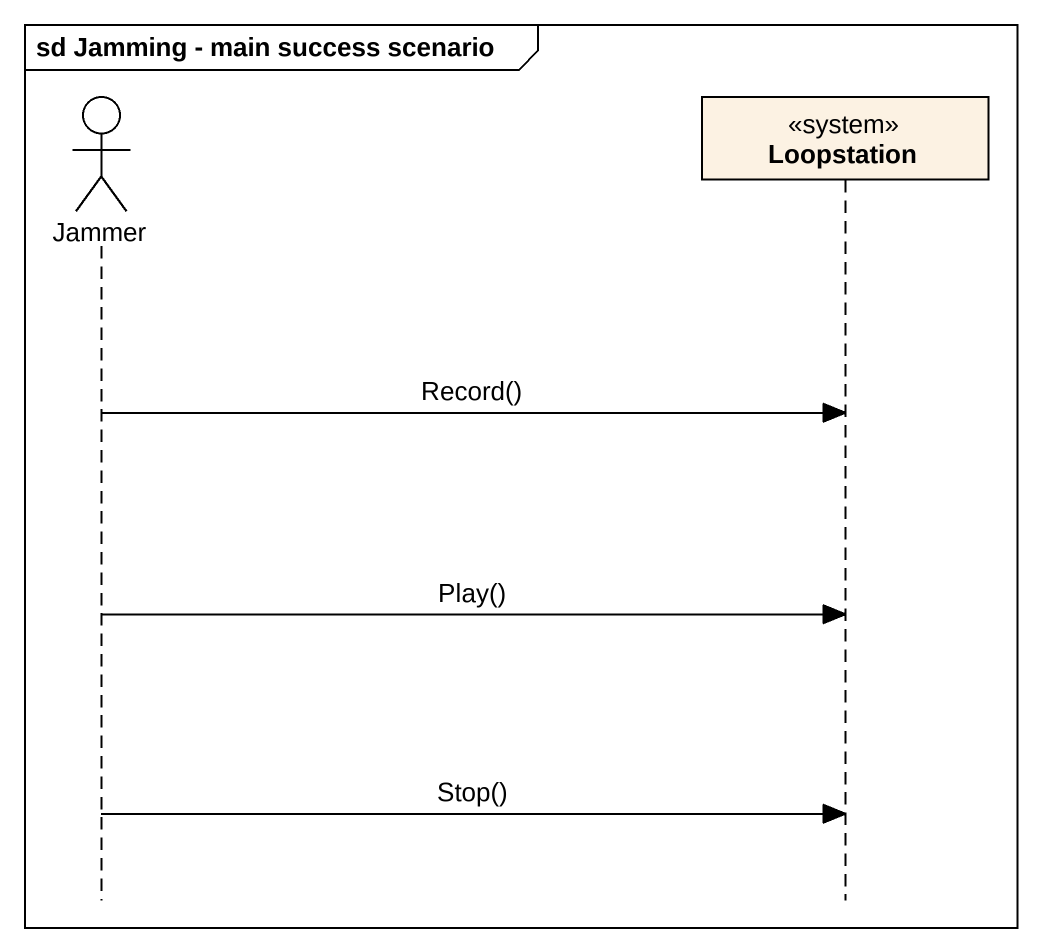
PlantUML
@startuml
mainframe sd Jamming - main success scenario
hide footbox
actor Jammer
participant Loopstation <<system>>

Jammer -> Loopstation : Record()
Jammer -> Loopstation : Play()
Jammer -> Loopstation : Stop()
@enduml
